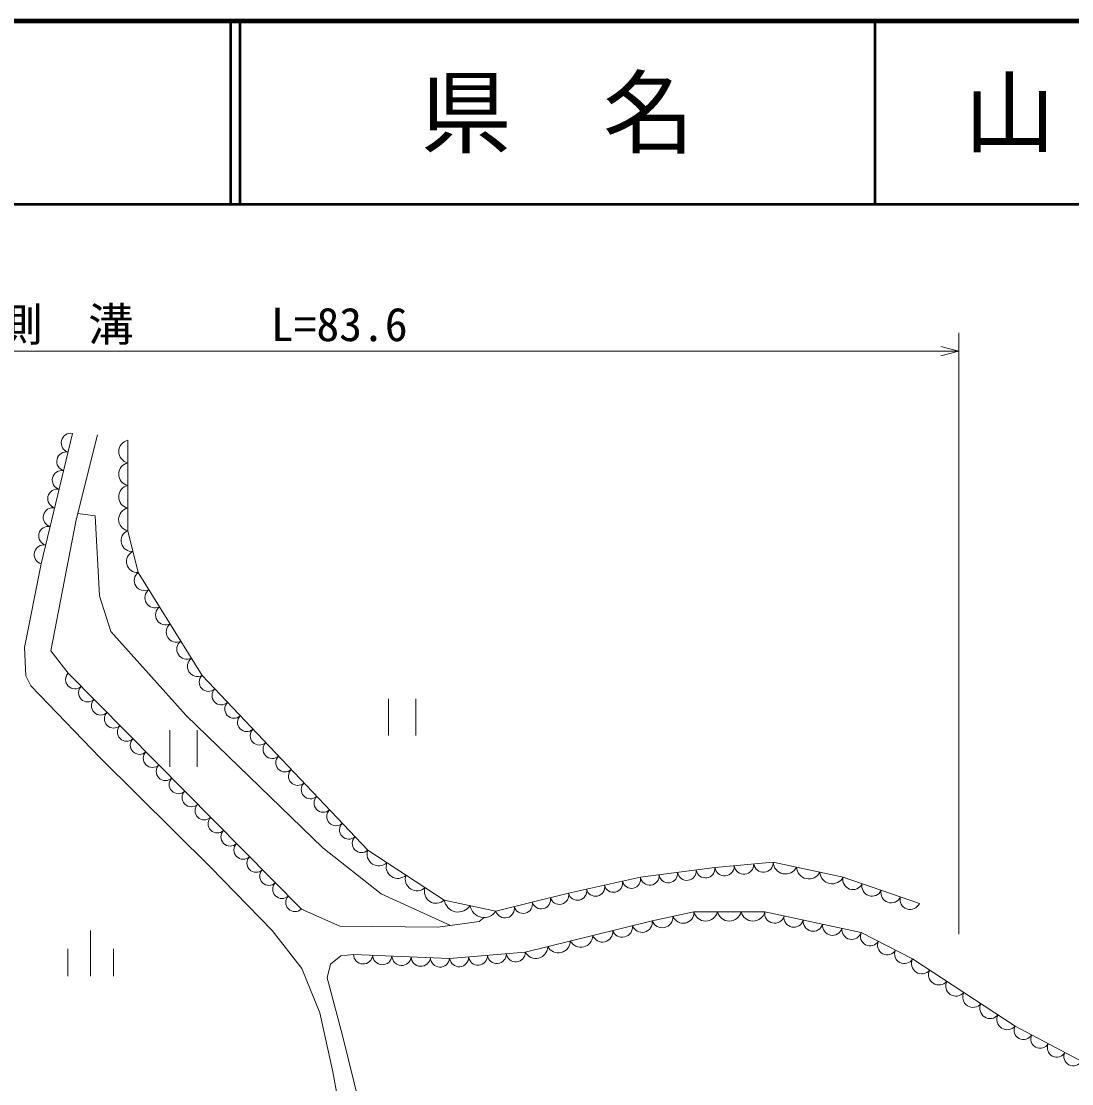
# Model space of a CAD drawing. Units: millimetres, scale not verified. Extents: x 40000 to 680000, y 20000 to 380000.
# Drawn here: x 286292 to 343769, y 321884 to 380000 of the extents above; entities that cross this region are included whole.
import ezdxf
from ezdxf.enums import TextEntityAlignment as Align

# ---------------------------------------------------------------- set-up
doc = ezdxf.new("R2010")
doc.units = ezdxf.units.MM
doc.header["$LTSCALE"] = 1000
for name, color, linetype, lineweight in [('M-BGD', 7, 'Continuous', 13), ('M-STR-HTXT', 7, 'Continuous', 13), ('M-TTL', 2, 'Continuous', 140), ('M-TTL-LINE', 7, 'Continuous', 50), ('M-TTL-TXT', 7, 'Continuous', 13)]:
    doc.layers.add(name, color=color, linetype=linetype, lineweight=lineweight)
doc.styles.add('ＭＳ ゴシック', font='')
doc.styles.get('ＭＳ ゴシック').set_extended_font_data('MS Gothic')

msp = doc.modelspace()

# ---------------------------------------------------------------- linework, layer by layer
at = {"layer": 'M-BGD'}
for p, q in [((289104, 357452), (287379, 350328)), ((289295, 352737), (290459, 357372)), ((290345, 352950), (289381, 353080)), ((290577, 348572), (290345, 352950)), ((287907, 345571), (289295, 352737)), ((286477, 345746), (287379, 350328)), ((291190, 346620), (290577, 348572)), ((295320, 342020), (291190, 346620)), ((286544, 344203), (286477, 345746)), ((288865, 344345), (287907, 345571)), ((286819, 343657), (286544, 344203)), ((288865, 344345), (301617, 331441)), ((287302, 343139), (286819, 343657)), ((290604, 339710), (287302, 343139)), ((306384, 342940), (306384, 340940)), ((307884, 342940), (307884, 340940)), ((302794, 334794), (295320, 342020)), ((294425, 341219), (294425, 339219)), ((295925, 341219), (295925, 339219)), ((296657, 333714), (290604, 339710)), ((305984, 332271), (302794, 334794)), ((300024, 330271), (296657, 333714)), ((309780, 330540), (305984, 332271)), ((301617, 331441), (303720, 330501)), ((309087, 330441), (311343, 330763)), ((311343, 330763), (311616, 330976)), ((290084, 327772), (290084, 330272)), ((301647, 328195), (300024, 330271)), ((303720, 330501), (309087, 330441)), ((288834, 327772), (288834, 329272)), ((291334, 327772), (291334, 329272)), ((303777, 328874), (304469, 328959)), ((303034, 327685), (303211, 328431)), ((303034, 327685), (303211, 328431)), ((303211, 328431), (303777, 328874)), ((303211, 328431), (303777, 328874)), ((302630, 325772), (301647, 328195)), ((303870, 324526), (303034, 327685)), ((303341, 322529), (302630, 325772)), ((305050, 319761), (303870, 324526)), ((303644, 320836), (303341, 322529))]:
    msp.add_line(p, q, dxfattribs=at)
for points in [[(292130, 357082), (292121, 352135), (292695, 349848), (296186, 344217), (305253, 334663), (309439, 331934), (312266, 331332), (316235, 332316), (320169, 333180), (324242, 333705), (327434, 333997), (331259, 333189), (335432, 331739)], [(304469, 328959), (309731, 328742), (313868, 329089), (317562, 330002), (320816, 330798), (323093, 331287), (326972, 331279), (332254, 330166)], [(332254, 330166), (335061, 328714), (340669, 325042), (348840, 320716), (351826, 319327)]]:
    msp.add_lwpolyline(points, dxfattribs=at)
for centre, radius, start, end in [((289005, 356938), 524, 79.03007, 253.74995), ((292261, 356463), 632, 101.97879, 257.81922), ((288758, 355920), 524, 79.03007, 253.74995), ((292259, 355227), 632, 101.97879, 257.81922), ((288512, 354902), 524, 79.03007, 253.74995), ((292257, 353990), 632, 101.97879, 257.81922), ((288265, 353884), 524, 79.03007, 253.74995), ((288019, 352867), 524, 79.03007, 253.74995), ((292254, 352754), 632, 101.97879, 257.81922), ((287773, 351849), 524, 79.03007, 253.74995), ((292359, 351587), 598, 113.47495, 274.67182), ((287526, 350831), 524, 79.03007, 253.74995), ((292646, 350443), 598, 113.47495, 274.67182), ((293032, 349407), 555, 127.46962, 296.13043), ((293614, 348469), 555, 127.46962, 296.13043), ((294196, 347531), 555, 127.46962, 296.13043), ((294778, 346592), 555, 127.46962, 296.13043), ((295360, 345654), 555, 127.46962, 296.13043), ((295941, 344715), 555, 127.46962, 296.13043), ((289222, 343989), 504, 135.10871, 314.21044), ((296539, 343854), 507, 134.25373, 312.75183), ((289930, 343272), 504, 135.10871, 314.21044), ((297237, 343119), 507, 134.25373, 312.75183), ((290639, 342556), 504, 135.10871, 314.21044), ((297934, 342384), 507, 134.25373, 312.75183), ((291347, 341839), 504, 135.10871, 314.21044), ((298632, 341650), 507, 134.25373, 312.75183), ((292056, 341122), 504, 135.10871, 314.21044), ((299329, 340915), 507, 134.25373, 312.75183), ((292764, 340405), 504, 135.10871, 314.21044), ((293473, 339688), 504, 135.10871, 314.21044), ((300027, 340180), 507, 134.25373, 312.75183), ((300724, 339445), 507, 134.25373, 312.75183), ((294181, 338971), 504, 135.10871, 314.21044), ((301422, 338710), 507, 134.25373, 312.75183), ((294889, 338254), 504, 135.10871, 314.21044), ((302119, 337975), 507, 134.25373, 312.75183), ((295598, 337537), 504, 135.10871, 314.21044), ((296306, 336820), 504, 135.10871, 314.21044), ((302817, 337240), 507, 134.25373, 312.75183), ((303514, 336505), 507, 134.25373, 312.75183), ((297015, 336104), 504, 135.10871, 314.21044), ((304211, 335770), 507, 134.25373, 312.75183), ((297723, 335387), 504, 135.10871, 314.21044), ((304909, 335035), 507, 134.25373, 312.75183), ((298432, 334670), 504, 135.10871, 314.21044), ((299140, 333953), 504, 135.10871, 314.21044), ((305853, 334440), 640, 159.55229, 314.24002), ((299848, 333236), 504, 135.10871, 314.21044), ((306899, 333757), 640, 159.55229, 314.24002), ((323731, 333653), 514, 188.85781, 5.84075), ((324771, 333789), 535, 189.00969, 1.42791), ((325835, 333886), 535, 189.00969, 1.42791), ((326899, 333984), 535, 189.00969, 1.42791), ((328108, 334033), 674, 183.05075, 333.07837), ((329383, 333763), 674, 183.05075, 333.07837), ((307946, 333075), 640, 159.55229, 314.24002), ((319677, 333075), 504, 192.78853, 11.99253), ((320677, 333259), 514, 188.85781, 5.84075), ((321695, 333390), 514, 188.85781, 5.84075), ((322713, 333522), 514, 188.85781, 5.84075), ((330657, 333494), 674, 183.05075, 333.07837), ((331798, 333059), 555, 166.52452, 335.16648), ((300557, 332519), 504, 135.10871, 314.21044), ((308993, 332392), 640, 159.55229, 314.24002), ((316726, 332427), 504, 192.78853, 11.99253), ((317710, 332643), 504, 192.78853, 11.99253), ((318693, 332859), 504, 192.78853, 11.99253), ((332841, 332697), 555, 166.52452, 335.16648), ((333885, 332335), 555, 166.52452, 335.16648), ((301265, 331802), 504, 135.10871, 314.21044), ((310203, 332049), 772, 188.61805, 327.34903), ((314744, 331958), 511, 195.1828, 12.65993), ((315736, 332204), 511, 195.1828, 12.65993), ((334928, 331972), 555, 166.52452, 335.16648), ((311616, 331749), 772, 188.61805, 327.34903), ((312760, 331466), 511, 195.1828, 12.65993), ((313752, 331712), 511, 195.1828, 12.65993), ((322505, 331252), 589, 200.81878, 3.42439), ((323740, 331453), 668, 194.43677, 345.32389), ((325033, 331451), 668, 194.43677, 345.32389), ((326326, 331448), 668, 194.43677, 345.32389), ((327508, 331208), 541, 172.49272, 343.71935), ((320259, 330725), 562, 200.0476, 7.43964), ((321366, 331007), 589, 200.81878, 3.42439), ((328565, 330986), 541, 172.49272, 343.71935), ((329621, 330763), 541, 172.49272, 343.71935), ((318090, 330195), 562, 200.0476, 7.43964), ((319174, 330460), 562, 200.0476, 7.43964), ((330678, 330541), 541, 172.49272, 343.71935), ((331734, 330318), 541, 172.49272, 343.71935), ((332735, 329949), 528, 155.6349, 329.64751), ((315678, 329693), 652, 207.38437, 0.38474), ((316910, 329998), 652, 207.38437, 0.38474), ((333670, 329464), 528, 155.6349, 329.64751), ((304997, 328965), 527, 180.60227, 354.66321), ((312315, 328978), 519, 186.92616, 2.67025), ((313349, 329065), 519, 186.92616, 2.67025), ((314447, 329389), 652, 207.38437, 0.38474), ((334606, 328980), 528, 155.6349, 329.64751), ((306049, 328921), 527, 180.60227, 354.66321), ((307101, 328878), 527, 180.60227, 354.66321), ((308154, 328834), 527, 180.60227, 354.66321), ((309206, 328791), 527, 180.60227, 354.66321), ((310247, 328804), 519, 186.92616, 2.67025), ((311281, 328891), 519, 186.92616, 2.67025), ((335563, 328460), 562, 153.12093, 320.45735), ((336497, 327848), 562, 153.12093, 320.45735), ((337432, 327236), 562, 153.12093, 320.45735), ((338367, 326624), 562, 153.12093, 320.45735), ((339301, 326012), 562, 153.12093, 320.45735), ((340236, 325400), 562, 153.12093, 320.45735), ((341130, 324814), 514, 153.64503, 330.55679), ((342038, 324334), 514, 153.64503, 330.55679), ((342946, 323853), 514, 153.64503, 330.55679), ((343853, 323372), 514, 153.64503, 330.55679)]:
    msp.add_arc(centre, radius, start, end, dxfattribs=at)
at = {"layer": 'M-STR-HTXT'}
for p, q in [((337599, 330074), (337599, 362953)), ((337599, 361953), (336599, 362203)), ((337599, 361953), (259960, 361953)), ((337599, 361953), (336599, 361703))]:
    msp.add_line(p, q, dxfattribs=at)
at = {"layer": 'M-TTL'}
msp.add_line((680000, 380000), (40000, 380000), dxfattribs=at)
at = {"layer": 'M-TTL-LINE'}
for p, q in [((297750, 380000), (297750, 370000)), ((298250, 380000), (298250, 370000)), ((333000, 380000), (333000, 370000)), ((40000, 370000), (680000, 370000))]:
    msp.add_line(p, q, dxfattribs=at)

# ---------------------------------------------------------------- texts
at = {"layer": 'M-STR-HTXT', "style": 'ＭＳ ゴシック'}
msp.add_text('側\u3000溝\u3000\u3000\u3000L=83.6', height=1833, dxfattribs=at).set_placement((284949, 361953), align=Align.BOTTOM_LEFT)
at = {"layer": 'M-TTL-TXT', "style": 'ＭＳ ゴシック'}
for s, p in [('県\u3000名', (315625, 375000)), ('山\u3000口\u3000県', (350375, 375000))]:
    msp.add_text(s, height=3666, dxfattribs=at).set_placement(p, align=Align.MIDDLE_CENTER)

doc.saveas('drawing.dxf')
